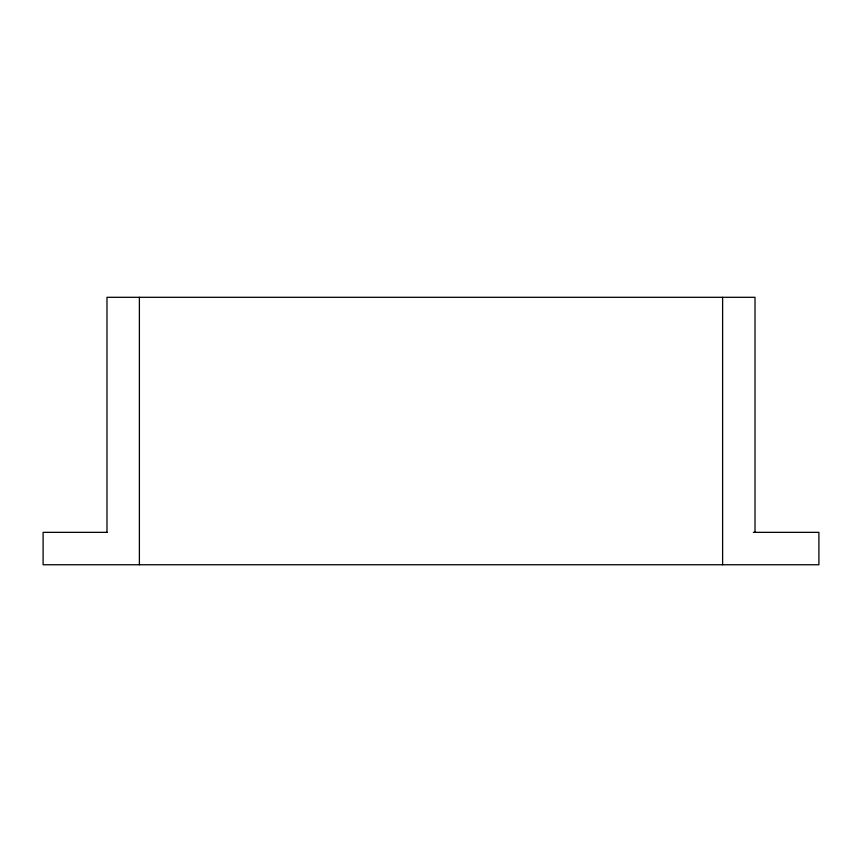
<?xml version="1.0" encoding="UTF-8"?>
<svg xmlns="http://www.w3.org/2000/svg" width="862" height="862" viewBox="0 0 862 862"><rect width="100%" height="100%" fill="white"/><g stroke="black" fill="none" stroke-linecap="round" stroke-linejoin="round"><path stroke-width="1.29" d="M106.985 532.35L106.985 297.304L755.015 297.304L755.015 532.35M139.385 564.75L139.385 297.304M722.615 564.75L722.615 297.304M107.125 532.35L43.1 532.35L43.1 564.75L818.9 564.75L818.9 532.35L753.334 532.35"/></g></svg>
